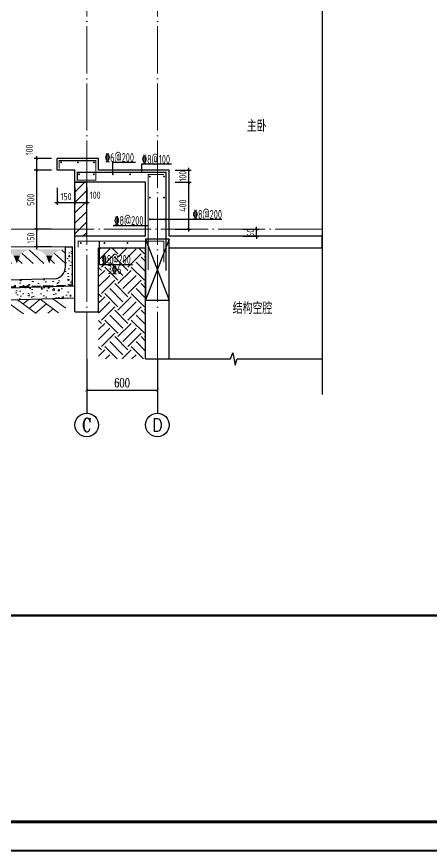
# Model space of a CAD drawing. Extents: x -812054 to 22247, y -644080 to 1003627.
# Drawn here: x -133409 to -129890, y -234941 to -227866 of the extents above; entities that cross this region are included whole.
import ezdxf
from ezdxf.enums import TextEntityAlignment as Align

# ---------------------------------------------------------------- set-up
doc = ezdxf.new("R2010")
doc.units = 0
doc.header["$LTSCALE"] = 1000
doc.linetypes.add('DASH', pattern=[0.35, 0.25, -0.1])
doc.linetypes.add('DOTE', pattern=[2.42, 2, -0.2, 0.02, -0.2])
doc.layers.get('0').update_dxf_attribs({"linetype": 'CONTINUOUS'})
doc.layers.get('DEFPOINTS').update_dxf_attribs({"linetype": 'CONTINUOUS'})
for name, color, linetype in [('A-AXIS_TEXT', 7, 'CONTINUOUS'), ('AXIS', 3, 'CONTINUOUS'), ('COLUMN', 4, 'CONTINUOUS'), ('DIM', 2, 'CONTINUOUS'), ('DIM_SYMB', 3, 'CONTINUOUS'), ('PUB_TEXT', 2, 'CONTINUOUS'), ('REIN', 6, 'CONTINUOUS'), ('S-大样-砼线', 7, 'CONTINUOUS'), ('S-引出线', 40, 'CONTINUOUS'), ('TEXT', 2, 'CONTINUOUS'), ('WALL', 5, 'CONTINUOUS')]:
    doc.layers.add(name, color=color, linetype=linetype)
for name, color, linetype, lineweight in [('AXIS_TEXT', 7, 'CONTINUOUS', 20), ('DOTE', 19, 'DOTE', 9), ('PUB_HATCH', 8, 'CONTINUOUS', 9), ('图框', 9, 'CONTINUOUS', 18), ('填充', 251, 'CONTINUOUS', 5), ('立面-中轮廓线', 30, 'CONTINUOUS', 35), ('粉刷', 251, 'CONTINUOUS', 9)]:
    doc.layers.add(name, color=color, linetype=linetype, lineweight=lineweight)
doc.layers.add('yichutu', color=7, linetype='CONTINUOUS', true_color=0xffffff)
doc.styles.add('_TCH_AXIS', font='COMPLEX', dxfattribs={"bigfont": 'GBCBIG'})
doc.styles.add('_TCH_DIM_T3', font='SIMPLEX', dxfattribs={"width": 0.705882, "bigfont": 'GBCBIG'})
doc.styles.add('COMPLEX', font='COMPLEX')
doc.styles.add('TSSD_DIMENSION', font='Tssdeng.shx', dxfattribs={"width": 0.7, "bigfont": 'tssdchn.shx'})
doc.styles.add('TSSD_REIN', font='tssdeng.shx', dxfattribs={"width": 0.7, "height": 300, "bigfont": 'tssdchn.shx'})
doc.dimstyles.new('_TCH_ARCH&&25', dxfattribs={"dimtxt": 74.375, "dimasz": 25, "dimexe": 62.5, "dimexo": 75, "dimgap": 25, "dimtad": 1, "dimdec": 0, "dimzin": 0, "dimdsep": 46, "dimtxsty": '_TCH_DIM_T3', "dimblk": 'ARCHTICK', "dimcen": 0.09, "dimclrt": 7, "dimazin": 0, "dimtfac": 1, "dimtdec": 0, "dimtix": 1, "dimtmove": 2, "dimatfit": 3, "dimldrblk": 'ARCHTICK', "dimfxl": 1, "dimtolj": 1, "dimtzin": 0, "dimarcsym": 0})
doc.dimstyles.new('TSSD_20_20', dxfattribs={"dimtxt": 60, "dimasz": 20, "dimexe": 20, "dimexo": 50, "dimgap": 20, "dimtad": 1, "dimdec": 0, "dimzin": 0, "dimdsep": 46, "dimtxsty": 'TSSD_DIMENSION', "dimblk": 'ARCHTICK', "dimblk1": 'ARCHTICK', "dimblk2": 'ARCHTICK', "dimcen": 0, "dimdle": 20, "dimclrt": 7, "dimadec": 0, "dimazin": 0, "dimtfac": 1, "dimtdec": 0, "dimtix": 1, "dimtmove": 2, "dimatfit": 3, "dimfxl": 1, "dimtolj": 1, "dimtzin": 0, "dimarcsym": 0})
pattern_1 = [(50, (28072.99, 249033.25), (143.452037, -12.550427), [15, -165]), (355, (28072.99, 249033.25), (-27.750267, 150.438427), [12, -132]), (100.4514, (28084.94, 249032.2), (115.701876, 137.88791), [12.74804, -140.22842]), (46.1842, (28072.99, 249073.25), (213.44821, -33.1038), [22.5, -247.5]), (96.6356, (28090.77, 249070.5), (186.93254, 194.82357), [19.12206, -210.3426]), (351.1842, (28072.99, 249073.25), (186.93239, 194.82372), [18, -198]), (21, (28092.99, 249063.25), (119.38141, -80.52378), [15, -165]), (326, (28092.99, 249063.25), (48.663066, 145.03001), [12, -132]), (71.4514, (28102.93, 249056.54), (168.044526, 64.5061), [12.74804, -140.22842]), (37.5, (28072.986, 249033.25), (2.431971, 66.578771), [0, -130.4, 0, -134, 0, -132.5]), (7.5, (28072.986, 249033.25), (52.613907, 78.882342), [0, -76.4, 0, -127.4, 0, -50.5]), (327.5, (28028.386, 249033.25), (106.764487, -4.510974), [0, -50, 0, -156, 0, -207]), (317.5, (28008.39, 249033.25), (116.637234, 20.020996), [0, -65, 0, -103.6, 0, -147])]

# ---------------------------------------------------------------- blocks, each defined once
blk = doc.blocks.new('GFDDDDRG')
at = {"layer": '图框'}
blk.add_lwpolyline([(923310, -107437), (923310, -159999), (893610, -159999), (893610, -107437)], close=True, dxfattribs=at)
blk.add_lwpolyline([(923310, -107437), (923310, -159999), (893610, -159999), (893610, -107437)], close=True, dxfattribs=at)
at = {"layer": '图框', "const_width": 50}
blk.add_lwpolyline([(894110, -159499), (922810, -159499), (922810, -108687), (894110, -108687)], close=True, dxfattribs=at)
at = {"layer": '图框', "const_width": 35}
blk.add_lwpolyline([(894110, -156002), (922810, -156002)], dxfattribs=at)
blk = doc.blocks.new('yct-1051-594-26275-14850-25-1002.0')
at = {"layer": 'yichutu', "color": 7, "true_color": 0xffffff}
blk.add_lwpolyline([(0, 0), (0, 14850), (26275, 14850), (26275, 0)], close=True, dxfattribs=at)
blk = doc.blocks.new('$LINEPAT$素土夯实')
at = {"color": 0}
for p, q in [((0, -210), (210, 0)), ((120, -300), (420, 0)), ((420, 0), (608, -188)), ((495, -300), (795, 0)), ((615, 0), (705, -90)), ((315, -105), (502, -293)), ((210, -210), (300, -300)), ((705, -300), (795, -210))]:
    blk.add_line(p, q, dxfattribs=at)
blk = doc.blocks.new('$LinePat$自然土壤')
at = {"color": 0}
for p, q in [((0, -90), (71, -19)), ((0, -300), (211, -89)), ((420, -300), (630, -90)), ((210, -300), (286, -224))]:
    blk.add_line(p, q, dxfattribs=at)
for points in [[(0, 0), (630, 0), (168, -45), (462, -45)], [(168, -45), (462, -45), (252, -132), (378, -132)], [(252, -132), (378, -132), (315, -300)]]:
    blk.add_solid(points, dxfattribs=at)
blk = doc.blocks.new('sanshui')
at = {"layer": '粉刷'}
h = blk.add_hatch(dxfattribs=at)
h.set_pattern_fill('混凝土', color=256, scale=20)
h.set_pattern_definition(pattern_1)
edge = h.paths.add_edge_path()
edge.add_line((346317.8, 427329.6), (346257.8, 427329.6))
edge.add_line((346257.8, 427329.6), (346257.8, 427160.3))
edge.add_arc((346157.8, 427160.3), 100, 271.71836, 360, ccw=False)
edge.add_line((346160.8, 427060.3), (345137.8, 427029.6))
edge.add_line((345137.8, 427029.6), (345137.8, 426969.6))
edge.add_line((345137.8, 426969.6), (346317.8, 427005))
edge.add_line((346317.8, 427005), (346317.8, 427329.6))
h = blk.add_hatch(dxfattribs=at)
h.set_pattern_fill('混凝土', color=256, scale=20)
h.set_pattern_definition(pattern_1)
h.paths.add_polyline_path([(346337.8, 426895.6), (346337.8, 426995.6), (345037.8, 426956.6), (345037.8, 426856.6)])
at = {"layer": 'COLUMN'}
for p, q in [((346257.8, 427329.6), (346317.8, 427329.6)), ((346257.8, 427160.3), (346257.8, 427329.6)), ((346317.8, 426995), (346317.8, 427329.6)), ((346160.8, 427060.3), (345137.8, 427029.6)), ((346338.1, 426995.6), (345037.8, 426956.6)), ((345137.8, 426959.6), (345137.8, 427029.6)), ((345037.8, 426856.6), (345037.8, 426956.6)), ((346338.1, 426895.6), (345037.8, 426856.6))]:
    blk.add_line(p, q, dxfattribs=at)
blk.add_arc((346157.8, 427160.3), 100, 271.71836, 0, dxfattribs=at)
at = {"layer": '立面-中轮廓线', "linetype": 'DASH', "ltscale": 0.3}
blk.add_lwpolyline([(345027.8, 426856.6), (345027.8, 426966.3), (346317.8, 427005)], dxfattribs=at)
at = {"layer": '粉刷'}
blk.add_line((344881.5, 427329.6), (346257.8, 427329.6), dxfattribs=at)
at = {"layer": '粉刷', "yscale": 0.4, "zscale": 0.4}
for name, p, xscale, rotation in [('$LinePat$自然土壤', (345156.8, 427309.6), -0.4369306507241237, 359.9999999999903), ('$LinePat$自然土壤', (345432, 427309.6), -0.4369306507241237, 359.9999999999903), ('$LinePat$自然土壤', (345707.3, 427309.6), -0.4369306507241237, 359.9999999999903), ('$LinePat$自然土壤', (345982.6, 427309.6), -0.4369306507241237, 359.9999999999903), ('$LinePat$自然土壤', (346257.8, 427309.6), -0.4369306507241237, 359.9999999999903), ('$LINEPAT$素土夯实', (345444.5, 426868.8), -0.5117605352322558, 1.718358001643932), ('$LINEPAT$素土夯实', (345851.2, 426881), -0.5117605352322558, 1.718358001643932), ('$LINEPAT$素土夯实', (346257.8, 426893.2), -0.5117605352322558, 1.718358001643932)]:
    blk.add_blockref(name, p, dxfattribs=dict(at, xscale=xscale, rotation=rotation))
blk = doc.blocks.new('_ArchTick')
at = {"color": 0, "linetype": 'ByBlock', "const_width": 0.15}
blk.add_lwpolyline([(-0.5, -0.5), (0.5, 0.5)], dxfattribs=at)
blk = doc.blocks.new('*D2702')
at = {"layer": 'AXIS', "color": 0, "lineweight": -2, "transparency": 16777216}
for p, q in [((-132814.7, -230842.9), (-132814.7, -231094.4)), ((-132214.7, -230842.9), (-132214.7, -231094.4)), ((-132814.7, -231031.9), (-132214.7, -231031.9))]:
    blk.add_line(p, q, dxfattribs=at)
at = {"layer": 'DEFPOINTS', "color": 0, "transparency": 16777216}
for p in [(-132814.7, -230767.9), (-132214.7, -230767.9), (-132214.7, -231031.9)]:
    blk.add_point(p, dxfattribs=at)
at = {"layer": 'AXIS', "color": 0, "lineweight": -2, "transparency": 16777216, "xscale": 25, "yscale": 25, "zscale": 25, "rotation": 180}
blk.add_blockref('_ArchTick', (-132814.7, -231031.9), dxfattribs=at)
at = {"layer": 'AXIS', "color": 0, "lineweight": -2, "transparency": 16777216, "xscale": 25, "yscale": 25, "zscale": 25}
blk.add_blockref('_ArchTick', (-132214.7, -231031.9), dxfattribs=at)
at = {"layer": 'AXIS', "color": 7, "transparency": 16777216, "insert": (-132514.7, -230969.7), "char_height": 74.38, "attachment_point": 5, "style": '_TCH_DIM_T3'}
blk.add_mtext('\\A1;600', dxfattribs=at)
blk = doc.blocks.new('_AXISO')
blk.add_circle((0, 0), 0.5)
at = {"layer": 'A-AXIS_TEXT', "style": 'COMPLEX', "width": 1.041667}
blk.add_attdef('A', text='', height=0.56, dxfattribs=at).set_placement((-0.25, -0.28), (0.25, -0.28), align=Align.FIT)
blk = doc.blocks.new('A$C0D001929')
at = {"layer": 'REIN', "const_width": 9}
for points in [[(4.5, 1114), (4.5, 1181.3), (316.6, 1181.3), (316.6, 1015.2), (159.3, 1015.2), (159.3, 1082.5), (911.9, 1082.5), (911.9, 247.5)], [(165.3, 447.6), (165.3, 497.9), (893.7, 497.9), (893.7, 318.4)]]:
    blk.add_lwpolyline(points, dxfattribs=at)
at = {"layer": 'REIN', "const_width": 8}
for points in [[(17.7, 1166.6, 1), (25.7, 1166.6, 1)], [(159.3, 1166.6, 1), (167.3, 1166.6, 1)], [(297.5, 1165.7, 1), (305.5, 1165.7, 1)], [(169.5, 1065.8, 1), (177.5, 1065.8, 1)], [(295.4, 1065.8, 1), (303.4, 1065.8, 1)], [(456.9, 1065.8, 1), (464.9, 1065.8, 1)], [(602.9, 1065.8, 1), (610.9, 1065.8, 1)], [(770.5, 1046.6, 1), (778.5, 1046.6, 1)], [(891.3, 1046.6, 1), (899.3, 1046.6, 1)], [(770.5, 868.2, 1), (778.5, 868.2, 1)], [(891.3, 868.2, 1), (899.3, 868.2, 1)], [(770.5, 684.1, 1), (778.5, 684.1, 1)], [(891.3, 684.1, 1), (899.3, 684.1, 1)], [(184.7, 482.8, 1), (192.7, 482.8, 1)], [(385.2, 482.8, 1), (393.2, 482.8, 1)], [(580.4, 482.8, 1), (588.4, 482.8, 1)]]:
    blk.add_lwpolyline(points, format="xyb", close=True, dxfattribs=at)
at = {"layer": 'REIN'}
blk.add_lwpolyline([(760.8, 253.1, 9, 9, 0), (760.8, 1064.2, 9, 9, 0), (895.5, 1064.2, 9, 9, 0)], format="xyseb", dxfattribs=at)
at = {"layer": 'S-大样-砼线'}
for p, q in [((738.6, 515), (938.6, 0)), ((938.6, 515), (738.6, 0))]:
    blk.add_line(p, q, dxfattribs=at)
blk.add_lwpolyline([(938.6, 515), (738.6, 515), (738.6, 0), (938.6, 0)], close=True, dxfattribs=at)
at = {"layer": 'S-引出线'}
for p, q in [((460.9, 1065.8), (460.9, 1168.9)), ((460.9, 1168.9), (653.1, 1168.9)), ((774.5, 684.1), (1386.4, 684.1)), ((463.5, 631), (760.8, 631)), ((343.6, 497.9), (343.6, 299.7)), ((343.6, 299.7), (628.8, 299.7))]:
    blk.add_line(p, q, dxfattribs=at)
blk.add_lwpolyline([(707.5, 1082.5), (707.5, 1153.3), (958.6, 1153.3)], dxfattribs=at)
at = {"layer": 'TEXT', "style": 'TSSD_REIN', "width": 0.7}
for s, p in [('%%1326@200', (393, 1170.4)), ('%%1328@100', (706.5, 1154.9)), ('%%1328@200', (471.5, 636)), ('%%1328@200', (1138.3, 688.2)), ('%%1328@200', (364, 306.8)), ('3%%1326', (416.3, 221))]:
    blk.add_text(s, height=75, rotation=0, dxfattribs=at).set_placement(p)
blk = doc.blocks.new('20210902.15310664')
at = {"layer": 'DOTE', "color": 1, "linetype": 'DOTE', "ltscale": 0.2}
for p, q in [((79213.2, -133245.9), (79213.2, -113645.9)), ((79813.2, -133245.9), (79813.2, -113645.9)), ((81211.7, -132145.9), (78043, -132145.9))]:
    blk.add_line(p, q, dxfattribs=at)
blk = doc.blocks.new('*D3753')
at = {"layer": 'DEFPOINTS', "color": 0, "transparency": 16777216}
for p in [(-131540.5, -229667.9), (-131374.5, -229667.9), (-131540.5, -229727.9)]:
    blk.add_point(p, dxfattribs=at)
at = {"layer": 'DIM', "color": 0, "lineweight": -2, "transparency": 16777216}
for p, q in [((-131374.5, -229667.9), (-131374.5, -229647.9)), ((-131490.5, -229667.9), (-131354.5, -229667.9)), ((-131374.5, -229727.9), (-131374.5, -229667.9)), ((-131490.5, -229727.9), (-131354.5, -229727.9)), ((-131374.5, -229727.9), (-131374.5, -229747.9))]:
    blk.add_line(p, q, dxfattribs=at)
at = {"layer": 'DIM', "color": 0, "lineweight": -2, "transparency": 16777216, "xscale": 20, "yscale": 20, "zscale": 20}
for p, rotation in [((-131374.5, -229667.9), 270), ((-131374.5, -229727.9), 90)]:
    blk.add_blockref('_ArchTick', p, dxfattribs=dict(at, rotation=rotation))
at = {"layer": 'DIM', "color": 7, "transparency": 16777216, "insert": (-131424.5, -229697.9), "char_height": 60, "attachment_point": 5, "rotation": 90, "style": 'TSSD_DIMENSION'}
blk.add_mtext('\\A1;60', dxfattribs=at)
blk = doc.blocks.new('*D3754')
at = {"layer": 'DEFPOINTS', "color": 0, "transparency": 16777216}
for p in [(-133064.7, -229267.9), (-132914.7, -229267.9), (-132914.7, -229441.6)]:
    blk.add_point(p, dxfattribs=at)
at = {"layer": 'DIM', "color": 0, "lineweight": -2, "transparency": 16777216}
for p, q in [((-133064.7, -229317.9), (-133064.7, -229461.6)), ((-132914.7, -229317.9), (-132914.7, -229461.6)), ((-133084.7, -229441.6), (-132894.7, -229441.6))]:
    blk.add_line(p, q, dxfattribs=at)
at = {"layer": 'DIM', "color": 0, "lineweight": -2, "transparency": 16777216, "xscale": 20, "yscale": 20, "zscale": 20, "rotation": 180}
blk.add_blockref('_ArchTick', (-133064.7, -229441.6), dxfattribs=at)
at = {"layer": 'DIM', "color": 0, "lineweight": -2, "transparency": 16777216, "xscale": 20, "yscale": 20, "zscale": 20}
blk.add_blockref('_ArchTick', (-132914.7, -229441.6), dxfattribs=at)
at = {"layer": 'DIM', "color": 7, "transparency": 16777216, "insert": (-132989.7, -229391.6), "char_height": 60, "attachment_point": 5, "style": 'TSSD_DIMENSION'}
blk.add_mtext('\\A1;150', dxfattribs=at)
blk = doc.blocks.new('*D3755')
at = {"layer": 'DEFPOINTS', "color": 0, "transparency": 16777216}
for p in [(-132914.7, -229267.9), (-132814.7, -229267.9), (-132814.7, -229441.6)]:
    blk.add_point(p, dxfattribs=at)
at = {"layer": 'DIM', "color": 0, "lineweight": -2, "transparency": 16777216}
for p, q in [((-132914.7, -229317.9), (-132914.7, -229461.6)), ((-132814.7, -229317.9), (-132814.7, -229461.6)), ((-132934.7, -229441.6), (-132794.7, -229441.6))]:
    blk.add_line(p, q, dxfattribs=at)
at = {"layer": 'DIM', "color": 0, "lineweight": -2, "transparency": 16777216, "xscale": 20, "yscale": 20, "zscale": 20, "rotation": 180}
blk.add_blockref('_ArchTick', (-132914.7, -229441.6), dxfattribs=at)
at = {"layer": 'DIM', "color": 0, "lineweight": -2, "transparency": 16777216, "xscale": 20, "yscale": 20, "zscale": 20}
blk.add_blockref('_ArchTick', (-132814.7, -229441.6), dxfattribs=at)
at = {"layer": 'DIM', "color": 7, "transparency": 16777216, "insert": (-132742.3, -229379.4), "char_height": 60, "attachment_point": 5, "style": 'TSSD_DIMENSION'}
blk.add_mtext('\\A1;100', dxfattribs=at)
blk = doc.blocks.new('*D3756')
at = {"layer": 'DEFPOINTS', "color": 0, "transparency": 16777216}
for p in [(-133239.3, -229067.9), (-133064.7, -229067.9), (-133064.7, -229167.9)]:
    blk.add_point(p, dxfattribs=at)
at = {"layer": 'DIM', "color": 0, "lineweight": -2, "transparency": 16777216}
for p, q in [((-133114.7, -229067.9), (-133259.3, -229067.9)), ((-133239.3, -229187.9), (-133239.3, -229047.9)), ((-133114.7, -229167.9), (-133259.3, -229167.9))]:
    blk.add_line(p, q, dxfattribs=at)
at = {"layer": 'DIM', "color": 0, "lineweight": -2, "transparency": 16777216, "xscale": 20, "yscale": 20, "zscale": 20}
for p, rotation in [((-133239.3, -229067.9), 90), ((-133239.3, -229167.9), 270)]:
    blk.add_blockref('_ArchTick', p, dxfattribs=dict(at, rotation=rotation))
at = {"layer": 'DIM', "color": 7, "transparency": 16777216, "insert": (-133301.5, -228995.5), "char_height": 60, "attachment_point": 5, "rotation": 90, "style": 'TSSD_DIMENSION'}
blk.add_mtext('\\A1;100', dxfattribs=at)
blk = doc.blocks.new('*D3757')
at = {"layer": 'DEFPOINTS', "color": 0, "transparency": 16777216}
for p in [(-133239.3, -229167.9), (-133064.7, -229167.9), (-133064.7, -229667.9)]:
    blk.add_point(p, dxfattribs=at)
at = {"layer": 'DIM', "color": 0, "lineweight": -2, "transparency": 16777216}
for p, q in [((-133239.3, -229687.9), (-133239.3, -229147.9)), ((-133114.7, -229167.9), (-133259.3, -229167.9)), ((-133114.7, -229667.9), (-133259.3, -229667.9))]:
    blk.add_line(p, q, dxfattribs=at)
at = {"layer": 'DIM', "color": 0, "lineweight": -2, "transparency": 16777216, "xscale": 20, "yscale": 20, "zscale": 20}
for p, rotation in [((-133239.3, -229167.9), 90), ((-133239.3, -229667.9), 270)]:
    blk.add_blockref('_ArchTick', p, dxfattribs=dict(at, rotation=rotation))
at = {"layer": 'DIM', "color": 7, "transparency": 16777216, "insert": (-133289.3, -229417.9), "char_height": 60, "attachment_point": 5, "rotation": 90, "style": 'TSSD_DIMENSION'}
blk.add_mtext('\\A1;500', dxfattribs=at)
blk = doc.blocks.new('*D3758')
at = {"layer": 'DEFPOINTS', "color": 0, "transparency": 16777216}
for p in [(-133239.3, -229667.9), (-133064.7, -229667.9), (-133064.7, -229817.9)]:
    blk.add_point(p, dxfattribs=at)
at = {"layer": 'DIM', "color": 0, "lineweight": -2, "transparency": 16777216}
for p, q in [((-133239.3, -229837.9), (-133239.3, -229647.9)), ((-133114.7, -229667.9), (-133259.3, -229667.9)), ((-133114.7, -229817.9), (-133259.3, -229817.9))]:
    blk.add_line(p, q, dxfattribs=at)
at = {"layer": 'DIM', "color": 0, "lineweight": -2, "transparency": 16777216, "xscale": 20, "yscale": 20, "zscale": 20}
for p, rotation in [((-133239.3, -229667.9), 90), ((-133239.3, -229817.9), 270)]:
    blk.add_blockref('_ArchTick', p, dxfattribs=dict(at, rotation=rotation))
at = {"layer": 'DIM', "color": 7, "transparency": 16777216, "insert": (-133289.3, -229742.9), "char_height": 60, "attachment_point": 5, "rotation": 90, "style": 'TSSD_DIMENSION'}
blk.add_mtext('\\A1;150', dxfattribs=at)
blk = doc.blocks.new('*D3759')
at = {"layer": 'DEFPOINTS', "color": 0, "transparency": 16777216}
for p in [(-132114.7, -229167.9), (-131948.8, -229167.9), (-132114.7, -229267.9)]:
    blk.add_point(p, dxfattribs=at)
at = {"layer": 'DIM', "color": 0, "lineweight": -2, "transparency": 16777216}
for p, q in [((-131948.8, -229167.9), (-131948.8, -229147.9)), ((-132064.7, -229167.9), (-131928.8, -229167.9)), ((-131948.8, -229267.9), (-131948.8, -229167.9)), ((-132064.7, -229267.9), (-131928.8, -229267.9)), ((-131948.8, -229267.9), (-131948.8, -229287.9))]:
    blk.add_line(p, q, dxfattribs=at)
at = {"layer": 'DIM', "color": 0, "lineweight": -2, "transparency": 16777216, "xscale": 20, "yscale": 20, "zscale": 20}
for p, rotation in [((-131948.8, -229167.9), 270), ((-131948.8, -229267.9), 90)]:
    blk.add_blockref('_ArchTick', p, dxfattribs=dict(at, rotation=rotation))
at = {"layer": 'DIM', "color": 7, "transparency": 16777216, "insert": (-131998.8, -229217.9), "char_height": 60, "attachment_point": 5, "rotation": 90, "style": 'TSSD_DIMENSION'}
blk.add_mtext('\\A1;100', dxfattribs=at)
blk = doc.blocks.new('*D3821')
at = {"layer": 'DEFPOINTS', "color": 0, "transparency": 16777216}
for p in [(-132114.7, -229267.9), (-131948.8, -229267.9), (-132114.7, -229667.9)]:
    blk.add_point(p, dxfattribs=at)
at = {"layer": 'DIM', "color": 0, "lineweight": -2, "transparency": 16777216}
for p, q in [((-132064.7, -229267.9), (-131928.8, -229267.9)), ((-131948.8, -229687.9), (-131948.8, -229247.9)), ((-132064.7, -229667.9), (-131928.8, -229667.9))]:
    blk.add_line(p, q, dxfattribs=at)
at = {"layer": 'DIM', "color": 0, "lineweight": -2, "transparency": 16777216, "xscale": 20, "yscale": 20, "zscale": 20}
for p, rotation in [((-131948.8, -229267.9), 90), ((-131948.8, -229667.9), 270)]:
    blk.add_blockref('_ArchTick', p, dxfattribs=dict(at, rotation=rotation))
at = {"layer": 'DIM', "color": 7, "transparency": 16777216, "insert": (-131998.8, -229467.9), "char_height": 60, "attachment_point": 5, "rotation": 90, "style": 'TSSD_DIMENSION'}
blk.add_mtext('\\A1;400', dxfattribs=at)

msp = doc.modelspace()

# ---------------------------------------------------------------- hatches: boundary and pattern name
at = {"layer": 'PUB_HATCH'}
h = msp.add_hatch(dxfattribs=at)
h.set_pattern_fill('普通砖', color=256, scale=25, style=0)
h.set_pattern_definition([(45, (-700045.335, -61179.99), (-44.1941915, 44.1941915), [])])
h.paths.add_polyline_path([(-132914.74, -229727.9), (-132814.74, -229727.9), (-132814.74, -229267.9), (-132914.74, -229267.9)])
at = {"layer": '填充'}
h = msp.add_hatch(dxfattribs=at)
h.set_pattern_fill('EARTH', color=250, scale=50, angle=45, style=0)
h.set_pattern_definition([(45, (-1247813.01, -685961.27), (0, 224.506403), [158.75, -158.75]), (45, (-1247855.1, -685919.18), (0, 224.506403), [158.75, -158.75]), (45, (-1247897.2, -685877.08), (0, 224.506403), [158.75, -158.75]), (135, (-1247897.2, -685849.02), (-224.506403, 0), [158.75, -158.75]), (135, (-1247855.1, -685806.93), (-224.506403, 0), [158.75, -158.75]), (135, (-1247813.01, -685764.83), (-224.506403, 0), [158.75, -158.75])])
h.paths.add_polyline_path([(-132314.74, -230767.9), (-132314.74, -229827.9), (-132714.74, -229827.91), (-132714.74, -230767.9)])

# ---------------------------------------------------------------- linework, layer by layer
at = {"layer": 'AXIS'}
for p, q in [((-132814.77, -230767.9), (-132814.77, -231227.3)), ((-132214.77, -230767.9), (-132214.77, -231227.3))]:
    msp.add_line(p, q, dxfattribs=at)
at = {"layer": 'DIM_SYMB'}
for points in [[(-130816.21, -211747.9), (-130816.21, -221379.78), (-130763.71, -221398.89), (-130868.71, -221417.4), (-130816.21, -221436.03), (-130816.21, -231067.9)], [(-132314.74, -230767.9), (-131593.6, -230767.9), (-131574.49, -230715.4), (-131555.98, -230820.4), (-131537.35, -230767.9), (-130816.21, -230767.9)]]:
    msp.add_lwpolyline(points, dxfattribs=at)
at = {"layer": 'WALL'}
for p, q in [((-132714.74, -229067.9), (-133064.74, -229067.9)), ((-133064.74, -229167.9), (-133064.74, -229067.9)), ((-132714.74, -229167.9), (-132714.74, -229067.9)), ((-132914.74, -229167.9), (-133064.74, -229167.9)), ((-132914.74, -229267.9), (-132914.74, -229167.9)), ((-132114.74, -229167.9), (-132714.74, -229167.9)), ((-132114.74, -229727.9), (-132114.74, -229167.9)), ((-132808.05, -229267.9), (-132914.74, -229267.9)), ((-132914.74, -229727.9), (-132914.74, -229267.9)), ((-132914.74, -229267.9), (-132814.74, -229267.9)), ((-132814.74, -229727.9), (-132814.74, -229267.9)), ((-132314.74, -229267.9), (-132808.05, -229267.9)), ((-132314.74, -229727.9), (-132314.74, -229267.9)), ((-132914.74, -230367.9), (-132914.74, -229727.9)), ((-132314.74, -229727.9), (-132914.74, -229727.9)), ((-130816.21, -229727.9), (-132114.74, -229727.9)), ((-130816.21, -229827.9), (-130816.21, -229727.9)), ((-132714.74, -230367.9), (-132714.74, -229827.9)), ((-132314.74, -229827.9), (-132714.74, -229827.9)), ((-132314.74, -230767.9), (-132314.74, -229827.9)), ((-130816.21, -229827.9), (-132114.74, -229827.9)), ((-132114.74, -230767.9), (-132114.74, -229827.9)), ((-132914.74, -230367.9), (-132714.74, -230367.9)), ((-132314.74, -230767.9), (-132114.74, -230767.9))]:
    msp.add_line(p, q, dxfattribs=at)

# ---------------------------------------------------------------- block references
at = {"xscale": 0.5, "yscale": 0.5, "zscale": 0.5}
msp.add_blockref('GFDDDDRG', (-584119.72, -154941.4), dxfattribs=at)
msp.add_blockref('sanshui', (-479252.86, -657147.53))
at = {"layer": 'AXIS'}
ref = msp.add_blockref('_AXISO', (-132814.77, -231327.3), dxfattribs=dict(at, xscale=200, yscale=200, zscale=200))
ref.add_attrib('A', 'C', dxfattribs={"layer": 'AXIS_TEXT', "height": 113.92, "style": '_TCH_AXIS'}).set_placement((-132855.45, -231384.26), (-132774.08, -231384.26), align=Align.FIT)
ref = msp.add_blockref('_AXISO', (-132214.77, -231327.3), dxfattribs=dict(at, xscale=200, yscale=200, zscale=200))
ref.add_attrib('A', 'D', dxfattribs={"layer": 'AXIS_TEXT', "height": 108.81, "style": '_TCH_AXIS'}).set_placement((-132258.81, -231381.7), (-132170.72, -231381.7), align=Align.FIT)
at = {"layer": 'DOTE'}
msp.add_blockref('20210902.15310664', (-212027.92, -97522.01), dxfattribs=at)
at = {"layer": 'TEXT'}
msp.add_blockref('A$C0D001929', (-133053.38, -230267.89), dxfattribs=at)
at = {"layer": 'yichutu', "rotation": 270}
msp.add_blockref('yct-1051-594-26275-14850-25-1002.0', (-137314.83, -208659.88), dxfattribs=at)

# ---------------------------------------------------------------- texts
at = {"layer": 'PUB_TEXT', "style": 'TSSD_REIN', "width": 0.7}
for s, p in [('主卧', (-131455.52, -228842.28)), ('结构空腔', (-131575.72, -230386.49))]:
    msp.add_text(s, height=100, dxfattribs=at).set_placement(p)

# ---------------------------------------------------------------- dimensions: what is measured, and where the dimension line sits
at = {"layer": 'AXIS'}
dim = msp.add_aligned_dim(p1=(-132814.74, -230767.9), p2=(-132214.74, -230767.9), distance=-264.03, dimstyle='_TCH_ARCH&&25', dxfattribs=at)
dim.commit()
dim.dimension.update_dxf_attribs({"geometry": '*D2702', "text_midpoint": (-132514.74, -230969.75)})
at = {"layer": 'DIM'}
for base, p1, p2, angle, picture, middle in [((-133239.35, -229067.9), (-133064.74, -229167.9), (-133064.74, -229067.9), 90, '*D3756', (-133301.54, -228995.48)), ((-132814.74, -229441.61), (-132914.74, -229267.9), (-132814.74, -229267.9), 0, '*D3755', (-132742.32, -229379.42))]:
    dim = msp.add_linear_dim(base=base, p1=p1, p2=p2, angle=angle, dimstyle='TSSD_20_20', dxfattribs=at)
    dim.commit()
    dim.dimension.update_dxf_attribs({"geometry": picture, "text_midpoint": middle, "dimtype": 161})
for p1, p2, distance, picture, middle in [((-133064.74, -229667.9), (-133064.74, -229167.9), 174.61, '*D3757', (-133289.35, -229417.9)), ((-132114.74, -229267.9), (-132114.74, -229167.9), -165.96, '*D3759', (-131998.78, -229217.9)), ((-133064.74, -229267.9), (-132914.74, -229267.9), -173.71, '*D3754', (-132989.74, -229391.61)), ((-132114.74, -229667.9), (-132114.74, -229267.9), -165.96, '*D3821', (-131998.78, -229467.9)), ((-133064.74, -229817.9), (-133064.74, -229667.9), 174.61, '*D3758', (-133289.35, -229742.9)), ((-131540.51, -229727.9), (-131540.51, -229667.9), -165.96, '*D3753', (-131424.55, -229697.9))]:
    dim = msp.add_aligned_dim(p1=p1, p2=p2, distance=distance, dimstyle='TSSD_20_20', dxfattribs=at)
    dim.commit()
    dim.dimension.update_dxf_attribs({"geometry": picture, "text_midpoint": middle})

doc.saveas('drawing.dxf')
